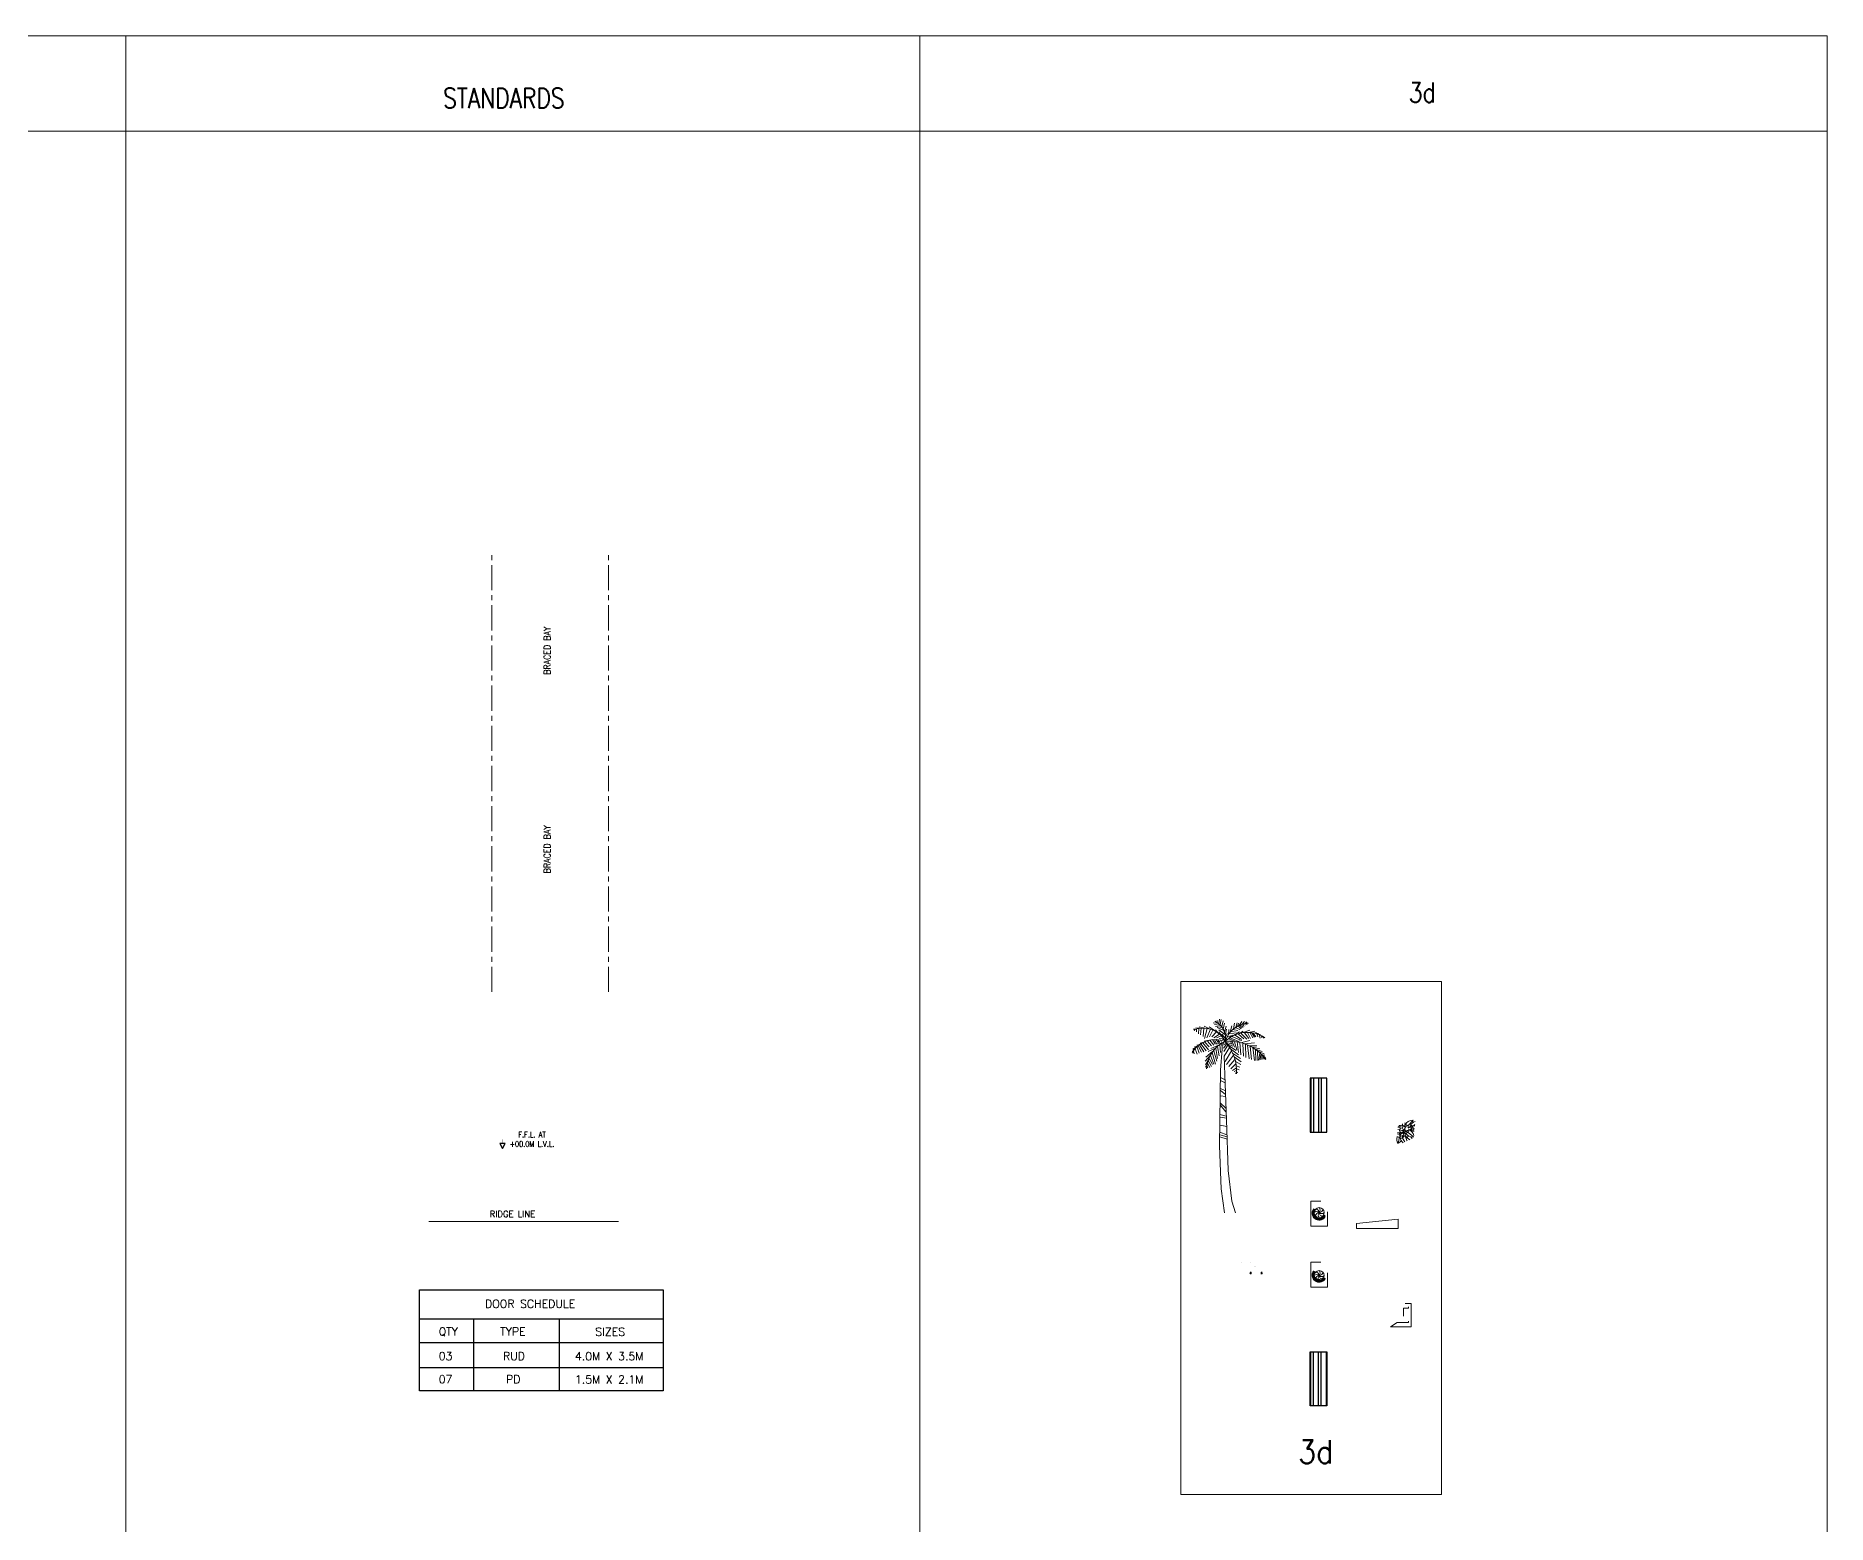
# Model space of a CAD drawing. Header units: millimetres. Extents: x 68421 to 1479662, y -51504 to 144751.
# Drawn here: x 394148 to 501597, y 55475 to 144751 of the extents above; entities that cross this region are included whole.
import ezdxf

# ---------------------------------------------------------------- set-up
doc = ezdxf.new("R2010")
doc.units = ezdxf.units.MM
doc.header["$LTSCALE"] = 0.35
doc.header["$MEASUREMENT"] = 0
doc.linetypes.add('CENTER', pattern=[6884.562, 4302.852, -860.57, 860.57, -860.57])
doc.linetypes.add('CONTIN', pattern=[0, 0, 0])
doc.layers.get('0').update_dxf_attribs({"linetype": 'CONTIN'})
doc.layers.add('19-JARDINERIA', color=80, linetype='CONTINUOUS', lineweight=0)
doc.layers.add('ARBOLES', color=122, linetype='CONTINUOUS', lineweight=0)
doc.styles.add('ROMANT', font='simplex.shx')
doc.styles.add('S', font='simplex.shx')
doc.styles.add('SIMPLEX', font='simplex.shx', dxfattribs={"width": 0.8})

# ---------------------------------------------------------------- blocks, each defined once
blk = doc.blocks.new('A$C6AC2533B')
at = {"color": 1}
blk.add_lwpolyline([(1, 0), (251, 433), (-249, 433)], close=True, dxfattribs=at)
at = {"const_width": 5}
blk.add_lwpolyline([(1, 433), (1, 817), (4182, 817)], dxfattribs=at)
at = {"color": 1}
blk.add_solid([(-249, 433), (251, 433), (0, 0), (-249, 433)], dxfattribs=at)
blk = doc.blocks.new('A$C42DF6775')
at = {"color": 8, "lineweight": 0, "extrusion": (-1.91615e-14, 0.995037, -0.099504)}
for p, q in [((150, 244, -1023), (171, 358, -1020)), ((171, 134, -997), (150, 244, -1023)), ((171, 358, -1020), (213, 473, -1002)), ((213, 25, -957), (171, 134, -997)), ((213, 473, -1002), (287, 521, -1019)), ((254, -92, -917), (213, 25, -957)), ((733, -56, -558), (772, 67, -539)), ((809, 509, -640), (765, 556, -668)), ((772, 67, -539), (819, 181, -528)), ((854, 399, -605), (809, 509, -640)), ((819, 181, -528), (839, 294, -524)), ((839, 294, -524), (854, 399, -605))]:
    blk.add_line(p, q, dxfattribs=at)
at = {"color": 8, "lineweight": 0, "extrusion": (0, 0.995037, -0.099504)}
blk.add_lwpolyline([(-598, -1500), (0, -1500), (0, 0), (-1000, 0), (-1000, -860)], dxfattribs=at)
at = {"color": 8, "lineweight": 0, "extrusion": (0, -0.995037, 0.099504)}
blk.add_circle((500, -750, -620), 300, dxfattribs=at)
at = {"color": 8, "lineweight": 0, "extrusion": (-1.91615e-14, 0.995037, -0.099504)}
for centre, radius, start, end in [((-500, -750, 345), 426, 325.19115, 142.8066), ((-500, -750, 233), 401, 325.21623, 142.78227), ((-500, -750, 457), 401, 325.19115, 152.13918), ((-500, -750, 120), 350, 325.18751, 140.93504), ((-500, -750), 300, 325.18751, 140.93504)]:
    blk.add_arc(centre, radius, start, end, dxfattribs=at)
at = {"color": 8, "lineweight": 0, "extrusion": (0, -0.995037, 0.099504)}
blk.add_arc((500, -750, -570), 350, 27.83382, 214.83391, dxfattribs=at)
at = {"color": 8, "lineweight": 0, "extrusion": (0, 0.995037, -0.099504)}
for centre, start, end in [((-349, -593, 620), 226.3065, 313.6935), ((-504, -533, 620), 271.3065, 358.6935), ((-282, -745, 620), 181.3065, 268.6935), ((-657, -600, 620), 316.3065, 43.6935), ((-716, -755, 620), 1.3065, 88.6935), ((-649, -907, 620), 46.3065, 133.6935), ((-494, -967, 620), 91.3065, 178.6935), ((-342, -900, 620), 136.3065, 223.6935)]:
    blk.add_arc(centre, 217, start, end, dxfattribs=at)
blk = doc.blocks.new('A$C249F3602')
h = blk.add_hatch()
h.set_pattern_fill('ANSI32', color=256, scale=1250, angle=45)
h.paths.add_polyline_path([(-1000, 3250), (0, 3250), (0, 0), (-1000, 0)])
blk.add_lwpolyline([(-1000, 3250), (0, 3250), (0, 0), (-1000, 0)], close=True)
blk = doc.blocks.new('A$C3B9A3003')
at = {"color": 16, "linetype": 'CONTIN', "extrusion": (0, -1, 0)}
for p, q in [((4386, 2471, 901), (4386, 2471, 1301)), ((4386, 2471, 101), (4386, 2471, 501)), ((4386, 2471, -699), (4386, 2471, -299)), ((4786, 2471, -299), (4786, 2471, 101))]:
    blk.add_line(p, q, dxfattribs=at)
at = {"color": 7, "linetype": 'CONTIN', "lineweight": 0, "extrusion": (-1, -1.33458e-10, 0)}
for p, q in [((3853, 2061, 1641), (3853, 2057, 1645)), ((3853, 2061, -10521), (3853, 2061, 1641)), ((3853, 2061, -10521), (3853, 2057, -10521)), ((3853, 2057, -10521), (3853, 2057, 1645))]:
    blk.add_line(p, q, dxfattribs=at)
at = {"color": 7, "linetype": 'CONTIN', "lineweight": 0, "extrusion": (0, 1, 0)}
for p, q in [((3893, 2061, 1641), (3853, 2061, 1641)), ((3853, 2061, -10521), (3853, 2061, 1641)), ((3893, 2061, -10521), (3853, 2061, -10521)), ((3893, 2061, -10521), (3893, 2061, 1641)), ((4383, 2061, 1641), (4343, 2061, 1641)), ((4343, 2061, -10521), (4343, 2061, 1641)), ((4343, 2061, -10521), (4383, 2061, -10521)), ((4383, 2061, -10521), (4383, 2061, 1641))]:
    blk.add_line(p, q, dxfattribs=at)
at = {"color": 7, "linetype": 'CONTIN', "lineweight": 0}
for p, q in [((3853, 2057, -10521), (3853, 2057, 1645)), ((3853, 1989, -10521), (3853, 1989, 1713)), ((3855, 2055, -10521), (3855, 2055, 1647)), ((3855, 1992, -10521), (3855, 1992, 1710)), ((3881, 2052, -10521), (3881, 2052, 1650)), ((3881, 1994, -10521), (3881, 1994, -9379)), ((3881, 1994, -9373), (3881, 1994, 1708)), ((3893, 2023, -10521), (3887, 2023, -10521)), ((3888, 2044, -10521), (3888, 2044, 1658)), ((3888, 2003, -10521), (3888, 2003, 1699)), ((3893, 1969, -10521), (3893, 2046, -10521)), ((4348, 2044, -10521), (4348, 2044, 1658)), ((4348, 2003, -10521), (4348, 2003, 1699)), ((4355, 2052, -10521), (4355, 2052, 1650)), ((4355, 1994, -10521), (4355, 1994, 1708)), ((4381, 2055, -10521), (4381, 2055, 1647)), ((4381, 1992, -10521), (4381, 1992, 1710)), ((4383, 2057, -10521), (4383, 2057, 1645)), ((4383, 1989, -10521), (4383, 1989, 1713))]:
    blk.add_line(p, q, dxfattribs=at)
at = {"color": 7, "linetype": 'CONTIN', "lineweight": 0, "extrusion": (-1, 2.00187e-10, 0)}
for p, q in [((3853, 1989, 1713), (3853, 1986, 1716)), ((3853, 1989, -10521), (3853, 1989, 1713)), ((3853, 1989, -10521), (3853, 1986, -10521)), ((3853, 1986, -10521), (3853, 1986, -9351)), ((3853, 1986, -9343), (3853, 1986, 1716))]:
    blk.add_line(p, q, dxfattribs=at)
at = {"color": 7, "linetype": 'CONTIN', "lineweight": 0, "extrusion": (0, -1, 0)}
for p, q in [((3893, 1986, 1716), (3853, 1986, 1716)), ((3853, 1986, -10521), (3853, 1986, 1716)), ((3853, 1986, -10521), (3893, 1986, -10521)), ((3893, 1986, -10521), (3893, 1986, -9397)), ((3893, 1986, -9380), (3893, 1986, 1716)), ((4383, 1986, 1716), (4343, 1986, 1716)), ((4343, 1986, -10521), (4343, 1986, 1716)), ((4383, 1986, -10521), (4343, 1986, -10521)), ((4383, 1986, -10521), (4383, 1986, 1716))]:
    blk.add_line(p, q, dxfattribs=at)
at = {"color": 7, "linetype": 'CONTIN', "lineweight": 0, "extrusion": (-0.104528, -0.994522, 0)}
for p, q in [((3855, 2055, 1647), (3881, 2052, 1650)), ((3855, 2055, -10521), (3855, 2055, 1647)), ((3855, 2055, -10521), (3881, 2052, -10521)), ((3881, 2052, -10521), (3881, 2052, 1650))]:
    blk.add_line(p, q, dxfattribs=at)
at = {"color": 7, "linetype": 'CONTIN', "lineweight": 0, "extrusion": (-0.104528, 0.994522, 0)}
for p, q in [((3881, 1994, 1708), (3855, 1992, 1710)), ((3881, 1994, -10521), (3855, 1992, -10521)), ((3855, 1992, -10521), (3855, 1992, -9355)), ((3855, 1992, -9350), (3855, 1992, 1710)), ((3881, 1994, -10521), (3881, 1994, 1708))]:
    blk.add_line(p, q, dxfattribs=at)
at = {"color": 7, "linetype": 'CONTIN', "lineweight": 0, "extrusion": (-1, -2.94254e-07, 0)}
for p, q in [((3888, 2044, 1658), (3888, 2003, 1699)), ((3888, 2044, -10521), (3888, 2044, 1658)), ((3888, 2044, -10521), (3888, 2003, -10521)), ((3888, 2003, -10521), (3888, 2003, -9386)), ((3888, 2003, -9373), (3888, 2003, 1699))]:
    blk.add_line(p, q, dxfattribs=at)
at = {"color": 7, "linetype": 'CONTIN', "lineweight": 0, "extrusion": (1, 0, 0)}
for p, q in [((3893, 1986, 1716), (3893, 2061, 1641)), ((3893, 2061, -10521), (3893, 2061, 1641)), ((3893, 1986, -10521), (3893, 2061, -10521)), ((3893, 1986, -10521), (3893, 1986, 1716))]:
    blk.add_line(p, q, dxfattribs=at)
at = {"color": 16, "linetype": 'CONTIN', "lineweight": 0, "extrusion": (0, -1, 0)}
for p, q in [((4155, 2323, -6075), (4155, 2323, -6029)), ((4155, 2323, -5629), (4155, 2323, -5229)), ((4155, 2323, -4829), (4155, 2323, -4429)), ((4155, 2323, -4029), (4155, 2323, -3629)), ((4155, 2323, -4729), (4155, 2323, -4575))]:
    blk.add_line(p, q, dxfattribs=at)
at = {"color": 5, "linetype": 'CONTIN', "lineweight": 0, "extrusion": (0, -1, 0)}
blk.add_line((4208, 2323, 606), (4208, 2323, -4575), dxfattribs=at)
at = {"color": 7, "linetype": 'CONTIN', "lineweight": 0, "extrusion": (-1, 0, 0)}
for p, q in [((4343, 2061, 1641), (4343, 1986, 1716)), ((4343, 2061, -10521), (4343, 2061, 1641)), ((4343, 1986, -10521), (4343, 2061, -10521)), ((4343, 1986, -10521), (4343, 1986, 1716))]:
    blk.add_line(p, q, dxfattribs=at)
at = {"color": 7, "linetype": 'CONTIN', "lineweight": 0, "extrusion": (1, -2.94254e-07, 0)}
for p, q in [((4348, 2003, 1699), (4348, 2044, 1658)), ((4348, 2044, -10521), (4348, 2044, 1658)), ((4348, 2044, -10521), (4348, 2003, -10521)), ((4348, 2003, -10521), (4348, 2003, 1699))]:
    blk.add_line(p, q, dxfattribs=at)
at = {"color": 7, "linetype": 'CONTIN', "lineweight": 0, "extrusion": (0.104528, -0.994522, 0)}
for p, q in [((4355, 2052, 1650), (4381, 2055, 1647)), ((4381, 2055, -10521), (4355, 2052, -10521)), ((4355, 2052, -10521), (4355, 2052, 1650)), ((4381, 2055, -10521), (4381, 2055, 1647))]:
    blk.add_line(p, q, dxfattribs=at)
at = {"color": 7, "linetype": 'CONTIN', "lineweight": 0, "extrusion": (0.104528, 0.994522, 0)}
for p, q in [((4381, 1992, 1710), (4355, 1994, 1708)), ((4355, 1994, -10521), (4355, 1994, 1708)), ((4355, 1994, -10521), (4381, 1992, -10521)), ((4381, 1992, -10521), (4381, 1992, 1710))]:
    blk.add_line(p, q, dxfattribs=at)
at = {"color": 7, "linetype": 'CONTIN', "lineweight": 0, "extrusion": (1, -1.33458e-10, 0)}
for p, q in [((4383, 2057, 1645), (4383, 2061, 1641)), ((4383, 2061, -10521), (4383, 2061, 1641)), ((4383, 2061, -10521), (4383, 2057, -10521)), ((4383, 2057, -10521), (4383, 2057, 1645))]:
    blk.add_line(p, q, dxfattribs=at)
at = {"color": 7, "linetype": 'CONTIN', "lineweight": 0, "extrusion": (1, 2.00187e-10, 0)}
for p, q in [((4383, 1986, 1716), (4383, 1989, 1713)), ((4383, 1989, -10521), (4383, 1989, 1713)), ((4383, 1989, -10521), (4383, 1986, -10521)), ((4383, 1986, -10521), (4383, 1986, 1716))]:
    blk.add_line(p, q, dxfattribs=at)
at = {"color": 7, "linetype": 'CONTIN', "lineweight": 0}
for centre in [(3853, 2023, -10521), (4383, 2023, -10521)]:
    blk.add_circle(centre, 8, dxfattribs=at)
for centre, radius, start, end in [((3855, 2057, -10521), 2.4, 180, 264), ((3855, 1989, -10521), 2.4, 96, 180), ((4356, 2044, -10521), 8.5, 96, 180), ((4356, 2003, -10521), 8.5, 180.00005, 264.00005)]:
    blk.add_arc(centre, radius, start, end, dxfattribs=at)
at = {"color": 7, "linetype": 'CONTIN', "lineweight": 0, "extrusion": (0, 0, -1)}
for centre, radius, start, end in [((-3880, 2044, 10521), 8.5, 96, 180), ((-3880, 2003, 10521), 8.5, 180.00005, 264.00005), ((-4381, 2057, 10521), 2.4, 180, 264), ((-4381, 1989, 10521), 2.4, 96, 180)]:
    blk.add_arc(centre, radius, start, end, dxfattribs=at)
at = {"color": 7, "linetype": 'CONTIN', "lineweight": 0, "extrusion": (0, 0.707107, 0.707107)}
for centre, major_axis, start_param, end_param in [((3855, 2057, 1645), (0, -2.4, 2.4), -1.570796, -0.10472), ((3855, 1989, 1713), (0, 2.4, -2.4), 0.10472, 1.570796), ((4381, 2057, 1645), (0, -2.4, 2.4), 0.10472, 1.570796), ((4381, 1989, 1713), (0, 2.4, -2.4), -1.570796, -0.10472)]:
    blk.add_ellipse(centre, major_axis=major_axis, ratio=0.707107, start_param=start_param, end_param=end_param, dxfattribs=at)
at = {"color": 7, "linetype": 'CONTIN', "lineweight": 0, "extrusion": (0, -0.707107, -0.707107)}
for centre, major_axis, start_param, end_param in [((3880, 2044, 1658), (0, 8.5, -8.5), 0.10472, 1.570796), ((3880, 2003, 1699), (0, -8.5, 8.5), -1.570796, -0.104719), ((4356, 2044, 1658), (0, 8.5, -8.5), -1.570796, -0.10472), ((4356, 2003, 1699), (0, -8.5, 8.5), 0.104719, 1.570796)]:
    blk.add_ellipse(centre, major_axis=major_axis, ratio=0.707107, start_param=start_param, end_param=end_param, dxfattribs=at)
blk = doc.blocks.new('ar-55')
at = {"layer": 'ARBOLES', "lineweight": 0}
for p, q in [((91.603, 103.548), (91.516, 103.573)), ((91.574, 103.535), (91.555, 103.461)), ((91.826, 103.597), (91.623, 103.622)), ((91.652, 103.548), (91.652, 103.424)), ((91.768, 103.585), (91.758, 103.312)), ((92.087, 103.597), (91.797, 103.672)), ((91.903, 103.597), (91.864, 103.263)), ((92.038, 103.61), (92, 103.176)), ((92.328, 103.573), (92.058, 103.709)), ((92.212, 103.585), (92.067, 103.077)), ((92.377, 103.548), (92.183, 103.114)), ((92.618, 103.461), (92.309, 103.672)), ((92.502, 103.498), (92.319, 103.151)), ((92.686, 103.412), (92.444, 103.151)), ((92.753, 103.87), (92.521, 103.882)), ((92.918, 103.734), (92.589, 103.796)), ((92.995, 103.635), (92.628, 103.697)), ((92.782, 103.325), (92.628, 103.523)), ((92.715, 103.994), (92.715, 103.907)), ((93.063, 103.486), (92.724, 103.635)), ((92.802, 103.511), (93.121, 103.275)), ((92.802, 103.412), (93.014, 103.139)), ((92.811, 103.845), (92.84, 104.068)), ((92.869, 103.796), (92.927, 104.043)), ((92.966, 103.697), (93.024, 103.982)), ((93.034, 103.548), (93.101, 103.858)), ((93.092, 103.424), (93.179, 103.709)), ((93.14, 103.3), (93.208, 103.548)), ((93.14, 103.139), (93.237, 103.337)), ((93.295, 103.263), (93.324, 103.535)), ((93.333, 103.312), (93.594, 103.337)), ((93.382, 103.399), (93.469, 103.721)), ((93.44, 103.436), (93.701, 103.399)), ((93.517, 103.535), (93.778, 103.486)), ((93.556, 103.573), (93.604, 103.858)), ((93.565, 103.226), (93.865, 103.412)), ((93.652, 103.635), (93.884, 103.535)), ((93.681, 103.659), (93.749, 103.882)), ((93.788, 103.721), (93.826, 103.858)), ((93.817, 103.709), (93.952, 103.573)), ((93.846, 103.734), (93.981, 103.944)), ((93.875, 103.325), (94.058, 103.449)), ((93.894, 103.758), (93.981, 103.635)), ((93.952, 103.337), (94.242, 103.04)), ((93.991, 103.796), (94.135, 103.944)), ((93.991, 103.783), (94.039, 103.635)), ((94.058, 103.833), (94.087, 103.697)), ((94.058, 103.374), (94.396, 103.498)), ((94.126, 103.362), (94.348, 103.077)), ((94.135, 103.833), (94.155, 103.758)), ((94.155, 103.833), (94.232, 103.932)), ((94.193, 103.845), (94.261, 103.796)), ((94.251, 103.845), (94.271, 103.895)), ((94.28, 103.374), (94.435, 103.077)), ((94.329, 103.387), (94.667, 103.449)), ((94.396, 103.374), (94.561, 103.102)), ((94.493, 103.374), (94.638, 103.139)), ((94.58, 103.35), (94.706, 103.164)), ((94.59, 103.35), (94.744, 103.374)), ((94.715, 103.325), (94.851, 103.325)), ((94.764, 103.312), (94.812, 103.151)), ((91.458, 102.408), (91.429, 102.408)), ((91.458, 102.396), (91.468, 102.309)), ((91.642, 102.619), (91.468, 102.519)), ((91.536, 102.507), (91.468, 102.47)), ((91.507, 102.445), (91.536, 102.284)), ((91.719, 102.681), (91.555, 102.643)), ((91.594, 102.544), (91.69, 102.272)), ((91.835, 102.767), (91.671, 102.73)), ((91.69, 102.631), (91.787, 102.321)), ((91.748, 102.693), (91.913, 102.371)), ((91.816, 102.742), (92.029, 102.383)), ((92.038, 102.891), (91.845, 102.829)), ((91.874, 102.804), (92.154, 102.433)), ((91.98, 102.842), (92.27, 102.482)), ((92.309, 102.978), (92.058, 102.941)), ((92.087, 102.891), (92.299, 102.643)), ((92.483, 102.408), (92.135, 102.111)), ((92.222, 102.941), (92.425, 102.693)), ((92.666, 102.594), (92.261, 102.396)), ((92.338, 102.978), (92.55, 102.73)), ((92.879, 102.767), (92.386, 102.557)), ((92.473, 103.015), (92.618, 102.792)), ((92.84, 103.3), (92.541, 103.114)), ((92.541, 102.433), (92.695, 101.9)), ((92.579, 103.015), (92.686, 102.804)), ((92.647, 102.557), (92.734, 102.036)), ((93.005, 102.854), (92.657, 102.78)), ((92.676, 103.015), (92.782, 102.842)), ((92.927, 103.201), (92.686, 103.102)), ((92.744, 102.656), (92.821, 102.173)), ((92.773, 102.99), (92.86, 102.866)), ((93.024, 103.089), (92.821, 103.065)), ((92.86, 102.755), (92.889, 102.346)), ((92.889, 102.978), (92.947, 102.879)), ((92.956, 103.3), (93.15, 103.077)), ((92.956, 102.829), (92.971, 102.54)), ((93.072, 103.027), (92.995, 103.015)), ((93.043, 102.854), (93.014, 102.705)), ((93.217, 102.804), (93.043, 102.581)), ((93.275, 102.73), (93.063, 102.408)), ((93.353, 102.606), (93.082, 102.16)), ((93.169, 102.866), (93.092, 102.742)), ((93.459, 102.445), (93.13, 101.888)), ((93.169, 102.866), (93.42, 102.817)), ((93.237, 103.139), (93.42, 103.201)), ((93.237, 102.804), (93.527, 102.681)), ((93.295, 103.052), (93.507, 102.99)), ((93.304, 102.705), (93.701, 102.458)), ((93.333, 103.089), (93.517, 103.25)), ((93.372, 103.102), (93.768, 102.953)), ((93.401, 102.916), (93.498, 102.767)), ((93.411, 102.532), (93.826, 102.234)), ((93.459, 102.928), (93.614, 102.978)), ((93.478, 103.176), (93.894, 103.003)), ((93.498, 102.916), (93.614, 102.631)), ((93.614, 102.904), (93.73, 102.495)), ((93.652, 103.25), (93.971, 103.027)), ((93.681, 102.904), (93.991, 102.966)), ((93.749, 102.904), (93.826, 102.358)), ((93.817, 103.3), (94.087, 103.052)), ((93.884, 102.866), (93.933, 102.234)), ((93.991, 102.866), (94.396, 102.966)), ((94.039, 102.804), (94.068, 102.16)), ((94.135, 102.804), (94.638, 102.842)), ((94.174, 102.78), (94.193, 102.086)), ((94.28, 102.73), (94.367, 102.024)), ((94.367, 102.693), (94.754, 102.693)), ((94.416, 102.668), (94.493, 101.999)), ((94.532, 102.619), (94.909, 102.544)), ((94.551, 102.606), (94.638, 101.937)), ((94.638, 102.544), (95.034, 102.396)), ((94.696, 102.495), (94.715, 101.937)), ((94.793, 102.445), (94.812, 101.937)), ((94.86, 102.396), (95.16, 102.259)), ((94.87, 103.288), (94.947, 103.275)), ((94.88, 103.275), (94.938, 103.089)), ((94.996, 103.226), (95.015, 103.102)), ((95.083, 103.151), (95.102, 103.089)), ((92.377, 102.222), (92.106, 101.912)), ((92.29, 102.011), (92.116, 101.714)), ((92.183, 101.689), (92.116, 101.59)), ((92.193, 101.64), (92.241, 101.565)), ((92.222, 101.801), (92.348, 101.578)), ((92.261, 101.937), (92.434, 101.627)), ((92.309, 102.049), (92.473, 101.726)), ((92.377, 102.197), (92.55, 101.751)), ((92.454, 102.346), (92.637, 101.751)), ((93.556, 102.222), (93.208, 101.726)), ((93.633, 101.999), (93.314, 101.627)), ((93.681, 101.764), (93.43, 101.516)), ((93.517, 102.309), (93.923, 102.036)), ((93.72, 101.565), (93.517, 101.429)), ((93.594, 102.135), (93.962, 101.863)), ((93.662, 101.888), (93.933, 101.726)), ((93.701, 101.665), (93.894, 101.59)), ((93.72, 101.503), (93.846, 101.466)), ((94.909, 102.334), (94.87, 101.949)), ((94.976, 102.272), (94.938, 101.974)), ((94.986, 102.272), (95.16, 102.197)), ((95.015, 102.234), (95.015, 101.987)), ((95.073, 102.173), (95.208, 102.098)), ((95.083, 102.148), (95.083, 102.011)), ((95.131, 102.098), (95.15, 102.011)), ((95.15, 102.086), (95.228, 102.024)), ((93.701, 101.417), (93.594, 101.38)), ((93.71, 101.293), (93.643, 101.293)), ((93.71, 101.355), (93.778, 101.33))]:
    blk.add_line(p, q, dxfattribs=at)
at = {"layer": 'ARBOLES', "color": 35}
for p, q in [((92.972, 102.538), (92.897, 101.446)), ((93.083, 102.156), (93.116, 101.2)), ((92.897, 101.446), (92.842, 97.543)), ((92.887, 101.057), (93.126, 100.939)), ((92.887, 100.904), (93.126, 100.786)), ((93.116, 101.2), (93.198, 98.879)), ((92.868, 99.654), (93.172, 99.3)), ((92.877, 99.76), (93.172, 99.477)), ((92.887, 100.491), (93.144, 100.373)), ((92.887, 100.397), (93.153, 100.196)), ((92.887, 100.114), (93.153, 100.078)), ((92.859, 99.158), (93.181, 99.076)), ((92.868, 99.028), (93.199, 98.969)), ((93.198, 98.879), (93.281, 96.277)), ((92.85, 98.25), (93.218, 98.108)), ((92.859, 98.12), (93.227, 98.002)), ((92.859, 98.002), (93.227, 97.896)), ((92.868, 98.604), (93.209, 98.533)), ((92.842, 97.543), (92.924, 95.327)), ((93.281, 96.277), (93.473, 94.694)), ((92.924, 95.327), (93.089, 94.097)), ((93.473, 94.694), (93.665, 94.097))]:
    blk.add_line(p, q, dxfattribs=at)
at = {"layer": 'ARBOLES', "lineweight": 0}
for centre, radius, start, end in [((92.003, 102.315), 1.295, 27.67115, 112.5305), ((92.168, 103.082), 0.986, 350.285, 64.11229), ((94.37, 102.588), 1.27, 91.40319, 163.882), ((94.274, 101.777), 1.609, 56.19272, 134.3213), ((92.627, 101.596), 1.419, 68.38311, 147.5322), ((93.809, 101.43), 1.638, 113.7592, 177.4133), ((93.381, 100.646), 2.282, 35.98777, 95.82273), ((91.45, 101.406), 2.265, 356.1943, 41.37848)]:
    blk.add_arc(centre, radius, start, end, dxfattribs=at)
blk = doc.blocks.new('A$C3D7E184D')
at = {"layer": '19-JARDINERIA'}
for p, q in [((0.78, 1.22), (0.73, 1.31)), ((0.84, 1.07), (0.78, 1.22)), ((1.15, 1.23), (1.22, 1.28)), ((0.41, 0.93), (0, 0.76)), ((0.46, 0.73), (0.34, 0.46)), ((0.71, 0.83), (0.46, 0.73)), ((0.54, 1.06), (0.48, 1.17)), ((0.66, 0.48), (0.65, 0.28)), ((0.88, 0.89), (0.71, 0.83)), ((0.71, 0.83), (0.88, 0.86)), ((0.92, 0.93), (0.84, 1.07)), ((0.84, 1.07), (0.88, 0.89)), ((0.88, 0.86), (1.06, 0.76)), ((1.09, 0.99), (0.92, 0.93)), ((0.95, 0.86), (1.09, 0.99)), ((1.06, 0.76), (0.95, 0.86)), ((0.98, 0.64), (0.96, 0.18)), ((1.06, 0.76), (1.13, 0.7)), ((1.16, 0.67), (1.37, 0.49)), ((1.35, 0.92), (1.82, 0.85)), ((1.39, 0.48), (1.42, 0.45)), ((1.54, 0.6), (1.66, 0.59))]:
    blk.add_line(p, q, dxfattribs=at)
for centre, radius, start, end in [((1.05, 1.44), 0.539, 204.4744, 226.094), ((0.92, 1.01), 0.247, 125.1339, 172.2085), ((0.8, 0.89), 0.322, 62.2112, 93.2593), ((0.39, 1.11), 0.558, 7.5882, 31.0156), ((0.93, 0.9), 0.469, 79.5607, 95.546), ((1.29, 0.9), 0.364, 111.8924, 174.6609), ((1.4, 0.99), 0.539, 132.8068, 142.7882), ((0.97, 1.07), 0.247, 41.8281, 88.9027), ((0.83, 1.18), 0.322, 338.9054, 9.9536), ((1, 1.6), 0.558, 284.2824, 312.3445), ((0.52, 0.55), 0.558, 110.8675, 157.5665), ((0.26, 1.24), 0.539, 241.564, 270.9482), ((0.79, 0.49), 0.558, 136.3702, 176.9144), ((0.81, 1.28), 0.539, 202.5335, 226.094), ((0.7, 0.94), 0.322, 190.9932, 222.0414), ((0.68, 0.86), 0.247, 125.1339, 172.2085), ((0.26, 1.24), 0.539, 290.27, 310.0461), ((0.66, 1.06), 0.247, 209.0859, 256.1606), ((0.66, 0.62), 0.359, 53.4838, 124.146), ((0.53, 0.96), 0.247, 253.9159, 300.9906), ((0.12, 0.8), 0.539, 310.2398, 354.8761), ((1.05, 0.38), 0.558, 176.4242, 180.754), ((0.84, 1.21), 0.33, 206.9276, 270.3253), ((0.56, 0.74), 0.322, 62.2112, 93.2593), ((0.81, 0.77), 0.322, 225.6197, 242.4362), ((0.93, 0.9), 0.469, 226.1458, 242.3143), ((0.65, 0.73), 0.247, 274.3108, 310.3722), ((1.07, 0.49), 0.409, 116.7273, 175.7589), ((0.16, 0.95), 0.558, 7.5882, 16.8436), ((0.32, 0.43), 0.539, 333.7539, 348.5526), ((1.36, 0.54), 0.558, 156.7651, 220.5959), ((1.13, 0.92), 0.322, 211.3881, 242.4362), ((0.78, 0.69), 0.203, 346.267, 48.3864), ((0.96, 0.88), 0.247, 274.3108, 321.3854), ((0.63, 0.59), 0.539, 317.42, 15.2709), ((1.43, 1.14), 0.535, 224.8599, 234.7375), ((1.17, 0.76), 0.238, 41.5, 108.8485), ((0.93, 0.9), 0.469, 298.7902, 340.8316), ((1.43, 1.14), 0.535, 240.0061, 270.3195), ((1.08, 1.1), 0.322, 296.0529, 327.1011), ((1.48, 1.3), 0.558, 241.43, 270.0669), ((1.27, 0.78), 0.322, 259.5679, 290.6161), ((1.72, 0.7), 0.558, 204.9449, 217.008), ((1.36, 0.57), 0.539, 31.4538, 99.9358), ((1.1, 0.93), 0.247, 358.9757, 46.0503), ((1.19, 0.63), 0.247, 322.4906, 9.5653), ((1.52, 0.26), 0.539, 53.4555, 99.9358), ((1.36, 0.65), 0.153, 342.354, 62.6754), ((1.19, 0.19), 0.539, 41.8273, 63.4508), ((1.48, 1.3), 0.558, 290.6012, 307.4562)]:
    blk.add_arc(centre, radius, start, end, dxfattribs=at)

msp = doc.modelspace()

# ---------------------------------------------------------------- linework, layer by layer
at = {"color": 7, "linetype": 'CENTER', "lineweight": 0}
for p, q in [((421503.87919, 87400.37232), (421503.87919, 113860.37232)), ((428493.87919, 87400.37232), (428493.87919, 113860.37232))]:
    msp.add_line(p, q, dxfattribs=at)
at = {"color": 1, "linetype": 'Continuous', "lineweight": 0, "ltscale": 1000}
msp.add_line((417719.88133, 73630.85733), (429103.84387, 73630.85733), dxfattribs=at)
at = {"lineweight": 0, "extrusion": (0, 1, 0)}
for p, q in [((475872.96208, 73764.61195, 91572.30355), (473372.96208, 73514.61195, 91572.30355)), ((475872.96208, 73764.61195, 98772.30355), (473372.96208, 73514.61195, 98772.30355)), ((473372.96208, 73214.61195, 91572.30355), (473372.96208, 73514.61195, 91572.30355)), ((473372.96208, 73214.61195, 98772.30355), (473372.96208, 73514.61195, 98772.30355)), ((473372.96208, 73514.61195, 91572.30355), (473372.96208, 73514.61195, 98772.30355)), ((473372.96208, 73514.61195, 98772.30355), (473372.96208, 73214.61195, 98772.30355)), ((475872.96208, 73214.61195, 91572.30355), (473372.96208, 73214.61195, 91572.30355)), ((473372.96208, 73214.61195, 91572.30355), (473372.96208, 73214.61195, 98772.30355)), ((475872.96208, 73214.61195, 91572.30355), (475872.96208, 73764.61195, 91572.30355)), ((475872.96208, 73764.61195, 91572.30355), (475872.96208, 73764.61195, 98772.30355))]:
    msp.add_line(p, q, dxfattribs=at)
at = {"color": 5, "lineweight": 0, "extrusion": (0, 1, 0)}
for p, q in [((475872.96208, 73764.61195, 97772.30355), (473372.96208, 73514.61195, 97772.30355)), ((475872.96208, 73764.61195, 96772.30355), (473372.96208, 73514.61195, 96772.30355)), ((475872.96208, 73764.61195, 95772.30355), (473372.96208, 73514.61195, 95772.30355)), ((475872.96208, 73764.61195, 94772.30355), (473372.96208, 73514.61195, 94772.30355)), ((475872.96208, 73764.61195, 93772.30355), (473372.96208, 73514.61195, 93772.30355)), ((475872.96208, 73764.61195, 92772.30355), (473372.96208, 73514.61195, 92772.30355)), ((473372.96208, 73514.61195, 97772.30355), (473372.96208, 73214.61195, 97772.30355)), ((473372.96208, 73514.61195, 96772.30355), (473372.96208, 73214.61195, 96772.30355)), ((473372.96208, 73514.61195, 95772.30355), (473372.96208, 73214.61195, 95772.30355)), ((473372.96208, 73514.61195, 94772.30355), (473372.96208, 73214.61195, 94772.30355)), ((473372.96208, 73514.61195, 93772.30355), (473372.96208, 73214.61195, 93772.30355)), ((473372.96208, 73514.61195, 92772.30355), (473372.96208, 73214.61195, 92772.30355))]:
    msp.add_line(p, q, dxfattribs=at)
at = {"color": 151, "linetype": 'CONTIN', "lineweight": 0, "extrusion": (-1, 0, 0)}
msp.add_line((475872.96208, 73214.61195, 91572.30355), (475872.96208, 73454.61195, 91572.30355), dxfattribs=at)
at = {"linetype": 'Continuous'}
for p, q in [((431778.8569, 67779.04208), (417156.33003, 67779.04208)), ((420405.86357, 67779.04208), (420405.86357, 63464.51915)), ((425530.27592, 67779.04208), (425530.27592, 63464.51915)), ((417156.33003, 66363.55006), (431778.8569, 66363.55006)), ((417156.33003, 64871.35952), (431778.8569, 64871.35952))]:
    msp.add_line(p, q, dxfattribs=at)
at = {"lineweight": 0}
for p, q in [((476175.24879, 68427.84597, 50.48994), (476480.7453, 68427.84597, 50.48994)), ((476175.24879, 67947.76236, 50.48994), (476175.24879, 68427.84597, 50.48994)), ((476175.24879, 67947.76236, 50.48994), (476175.24879, 68427.84597, 50.48994)), ((476175.24879, 68427.84597, 50.48994), (476480.7453, 68427.84597, 50.48994)), ((476635.41803, 68709.37158, 50.48994), (476279.53965, 68709.37158, 50.48994)), ((476480.7453, 68427.84597, 50.48994), (476480.7453, 68508.21809, 50.48994)), ((476480.7453, 68427.84597, 50.48994), (476480.7453, 68508.21809, 50.48994)), ((476635.41803, 67317.0893, 50.48994), (476635.41803, 68709.37158, 50.48994)), ((476635.41803, 67317.0893), (476635.41803, 68709.37158)), ((475405.10255, 67317.0893, 50.48994), (475805.45459, 67562.55208, 451.20171)), ((476635.41803, 67317.0893, 50.48994), (475405.10255, 67317.0893, 50.48994)), ((476635.41803, 67317.0893), (475405.10255, 67317.0893)), ((475805.45459, 67562.55208, 50.48994), (476480.7453, 67562.55208, 50.48994)), ((475805.45459, 67562.55208, 50.48994), (476480.7453, 67562.55208, 50.48994)), ((476480.7453, 67562.55208, 50.48994), (476480.7453, 67642.9242, 50.48994)), ((476480.7453, 67562.55208, 50.48994), (476480.7453, 67642.9242, 50.48994))]:
    msp.add_line(p, q, dxfattribs=at)
at = {"linetype": 'Continuous', "lineweight": 0, "extrusion": (0, -1, 0)}
for p, q in [((476480.7453, 68508.21809, 50.48994), (476480.7453, 68508.21809, 2757.46991)), ((476480.7453, 68427.84597, 50.48994), (476480.7453, 68427.84597, 1894.66874)), ((475405.10255, 67317.0893), (475405.10255, 67317.0893, 50.48994)), ((475805.45459, 67562.55208, 50.48994), (475805.45459, 67562.55208, 2757.46991)), ((476139.26029, 67317.0893), (475901.26029, 67317.0893)), ((476139.26029, 67317.0893), (475901.26029, 67317.0893)), ((476139.26029, 67317.0893), (475901.26029, 67317.0893)), ((476480.7453, 67642.9242, 50.48994), (476480.7453, 67642.9242, 2662.45672)), ((476480.7453, 67562.55208, 50.48994), (476480.7453, 67562.55208, 2757.46991)), ((476635.41803, 67317.0893), (476635.41803, 67317.0893, 50.48994))]:
    msp.add_line(p, q, dxfattribs=at)
at = {"color": 0, "lineweight": 0, "ltscale": 0.1}
msp.add_line((476635.41803, 68709.37158, -49.51006), (476635.41803, 68709.37158), dxfattribs=at)
for points in [[(68421, 144750.54254), (501597.00467, 144750.54254), (501597.00467, 139033.74584), (68421, 139033.74584)], [(351912.11259, 144750.54254), (399538.8215, 144750.54254), (399538.8215, -32317), (351912.11259, -32317)], [(399538.8215, 144750.54254), (447165.5304, 144750.54254), (447165.5304, -32317), (399538.8215, -32317)], [(447165.5304, 144750.54254), (501597.00467, 144750.54254), (501597.00467, -32317), (447165.5304, -32317)], [(462832.35483, 88018.66448), (478464.66329, 88018.66448), (478464.66329, 57246.00888), (462832.35483, 57246.00888)]]:
    msp.add_lwpolyline(points, close=True, dxfattribs=at)
at = {"linetype": 'Continuous'}
msp.add_lwpolyline([(417156.33003, 69537.58819), (431778.8569, 69537.58819), (431778.8569, 63464.51915), (417156.33003, 63464.51915)], close=True, dxfattribs=at)

# ---------------------------------------------------------------- block references
at = {"lineweight": 0, "extrusion": (-3.53649e-14, 0.096069, 0.995375), "xscale": -1}
msp.add_blockref('A$C249F3602', (-471589.05074, -81936.01771, 6910.73351), dxfattribs=at)
at = {"lineweight": 0}
for name, p, xscale, yscale, zscale in [('A$C6AC2533B', (422138.81127, 78008.2486), 0.675925925925926, 0.675925925925926, 0.675925925925926), ('A$C3B9A3003', (472901.57989, 67814.90025, 14198.06567), -1.349599932076158, 1.349599932076158, 1.349599932076158)]:
    msp.add_blockref(name, p, dxfattribs=dict(at, xscale=xscale, yscale=yscale, zscale=zscale))
at = {"linetype": 'Continuous', "lineweight": 0, "extrusion": (-1.55923e-13, -0.99999, -0.00458)}
msp.add_blockref('A$C42DF6775', (470628.42082, -459.01017, -73357.81214), dxfattribs=at)
at = {"linetype": 'Continuous', "lineweight": 0, "extrusion": (4.47205e-08, -0.980198, -0.19802), "rotation": 2.614054172104803e-05}
msp.add_blockref('A$C42DF6775', (470628.424, -14040.21893, -68273.18098), dxfattribs=at)
at = {"lineweight": 0, "extrusion": (-3.53649e-14, -0.096069, 0.995375), "rotation": 360}
msp.add_blockref('A$C249F3602', (471589.05074, 62193.70836, -6956.88114), dxfattribs=at)
at = {"layer": '19-JARDINERIA', "xscale": 1164.902588982189, "yscale": 1164.902588982189, "zscale": 1164.902588982189}
msp.add_blockref('ar-55', (356998.63815, -35461.69161), dxfattribs=at)
at = {"layer": '19-JARDINERIA', "color": 5, "xscale": 906.8871509908213, "yscale": 906.8871509908213, "zscale": 906.8871509908213, "rotation": 54.28658120028186}
msp.add_blockref('A$C3D7E184D', (476417.53279, 77912.03306), dxfattribs=at)

# ---------------------------------------------------------------- texts
at = {"color": 7, "linetype": 'ByBlock', "lineweight": 0, "style": 'SIMPLEX', "width": 0.8}
for s, p in [('3d', (476505.66709, 140757.79261)), ('STANDARDS', (418574.42434, 140416.87343))]:
    msp.add_text(s, height=1200, dxfattribs=at).set_placement(p)
at = {"color": 7, "linetype": 'ByBlock', "lineweight": 0, "style": 'S', "width": 0.9}
for p in [(425010.87919, 106424.37232), (425010.87919, 94508.97962)]:
    msp.add_text('BRACED BAY', height=385.966325, rotation=90, dxfattribs=at).set_placement(p)
at = {"color": 7, "linetype": 'Continuous', "lineweight": 0, "style": 'SIMPLEX'}
msp.add_text('RIDGE LINE', height=370, dxfattribs=at).set_placement((421374.89247, 73896.19122))
at = {"linetype": 'Continuous', "style": 'SIMPLEX'}
for s, p in [('DOOR SCHEDULE', (421093.60314, 68452.9266)), ('QTY', (418312.57508, 66789.70479)), ('TYPE', (422004.95122, 66789.70479)), ('SIZES', (427705.02565, 66778.42512)), ('03', (418312.57508, 65316.85772)), ('RUD', (422172.92159, 65316.85772)), ('4.0M X 3.5M', (426483.91231, 65305.57804)), ('07', (418312.57508, 63929.76232)), ('PD', (422354.8895, 63929.76232)), ('1.5M X 2.1M', (426483.91231, 63918.48264))]:
    msp.add_text(s, height=480, dxfattribs=at).set_placement(p)
at = {"color": 7, "linetype": 'Continuous', "lineweight": 0, "style": 'S', "width": 0.9}
msp.add_text('3d', height=1400, dxfattribs=at).set_placement((469870.28471, 59122.80065))
at = {"lineweight": 0, "insert": (423912.51548, 78560.2748), "char_height": 337.5, "attachment_point": 5, "style": 'ROMANT'}
msp.add_mtext('\\A1;{\\W0.85;F.F.L. AT\\P+00.0M L.V.L.}', dxfattribs=at)

doc.saveas('drawing.dxf')
